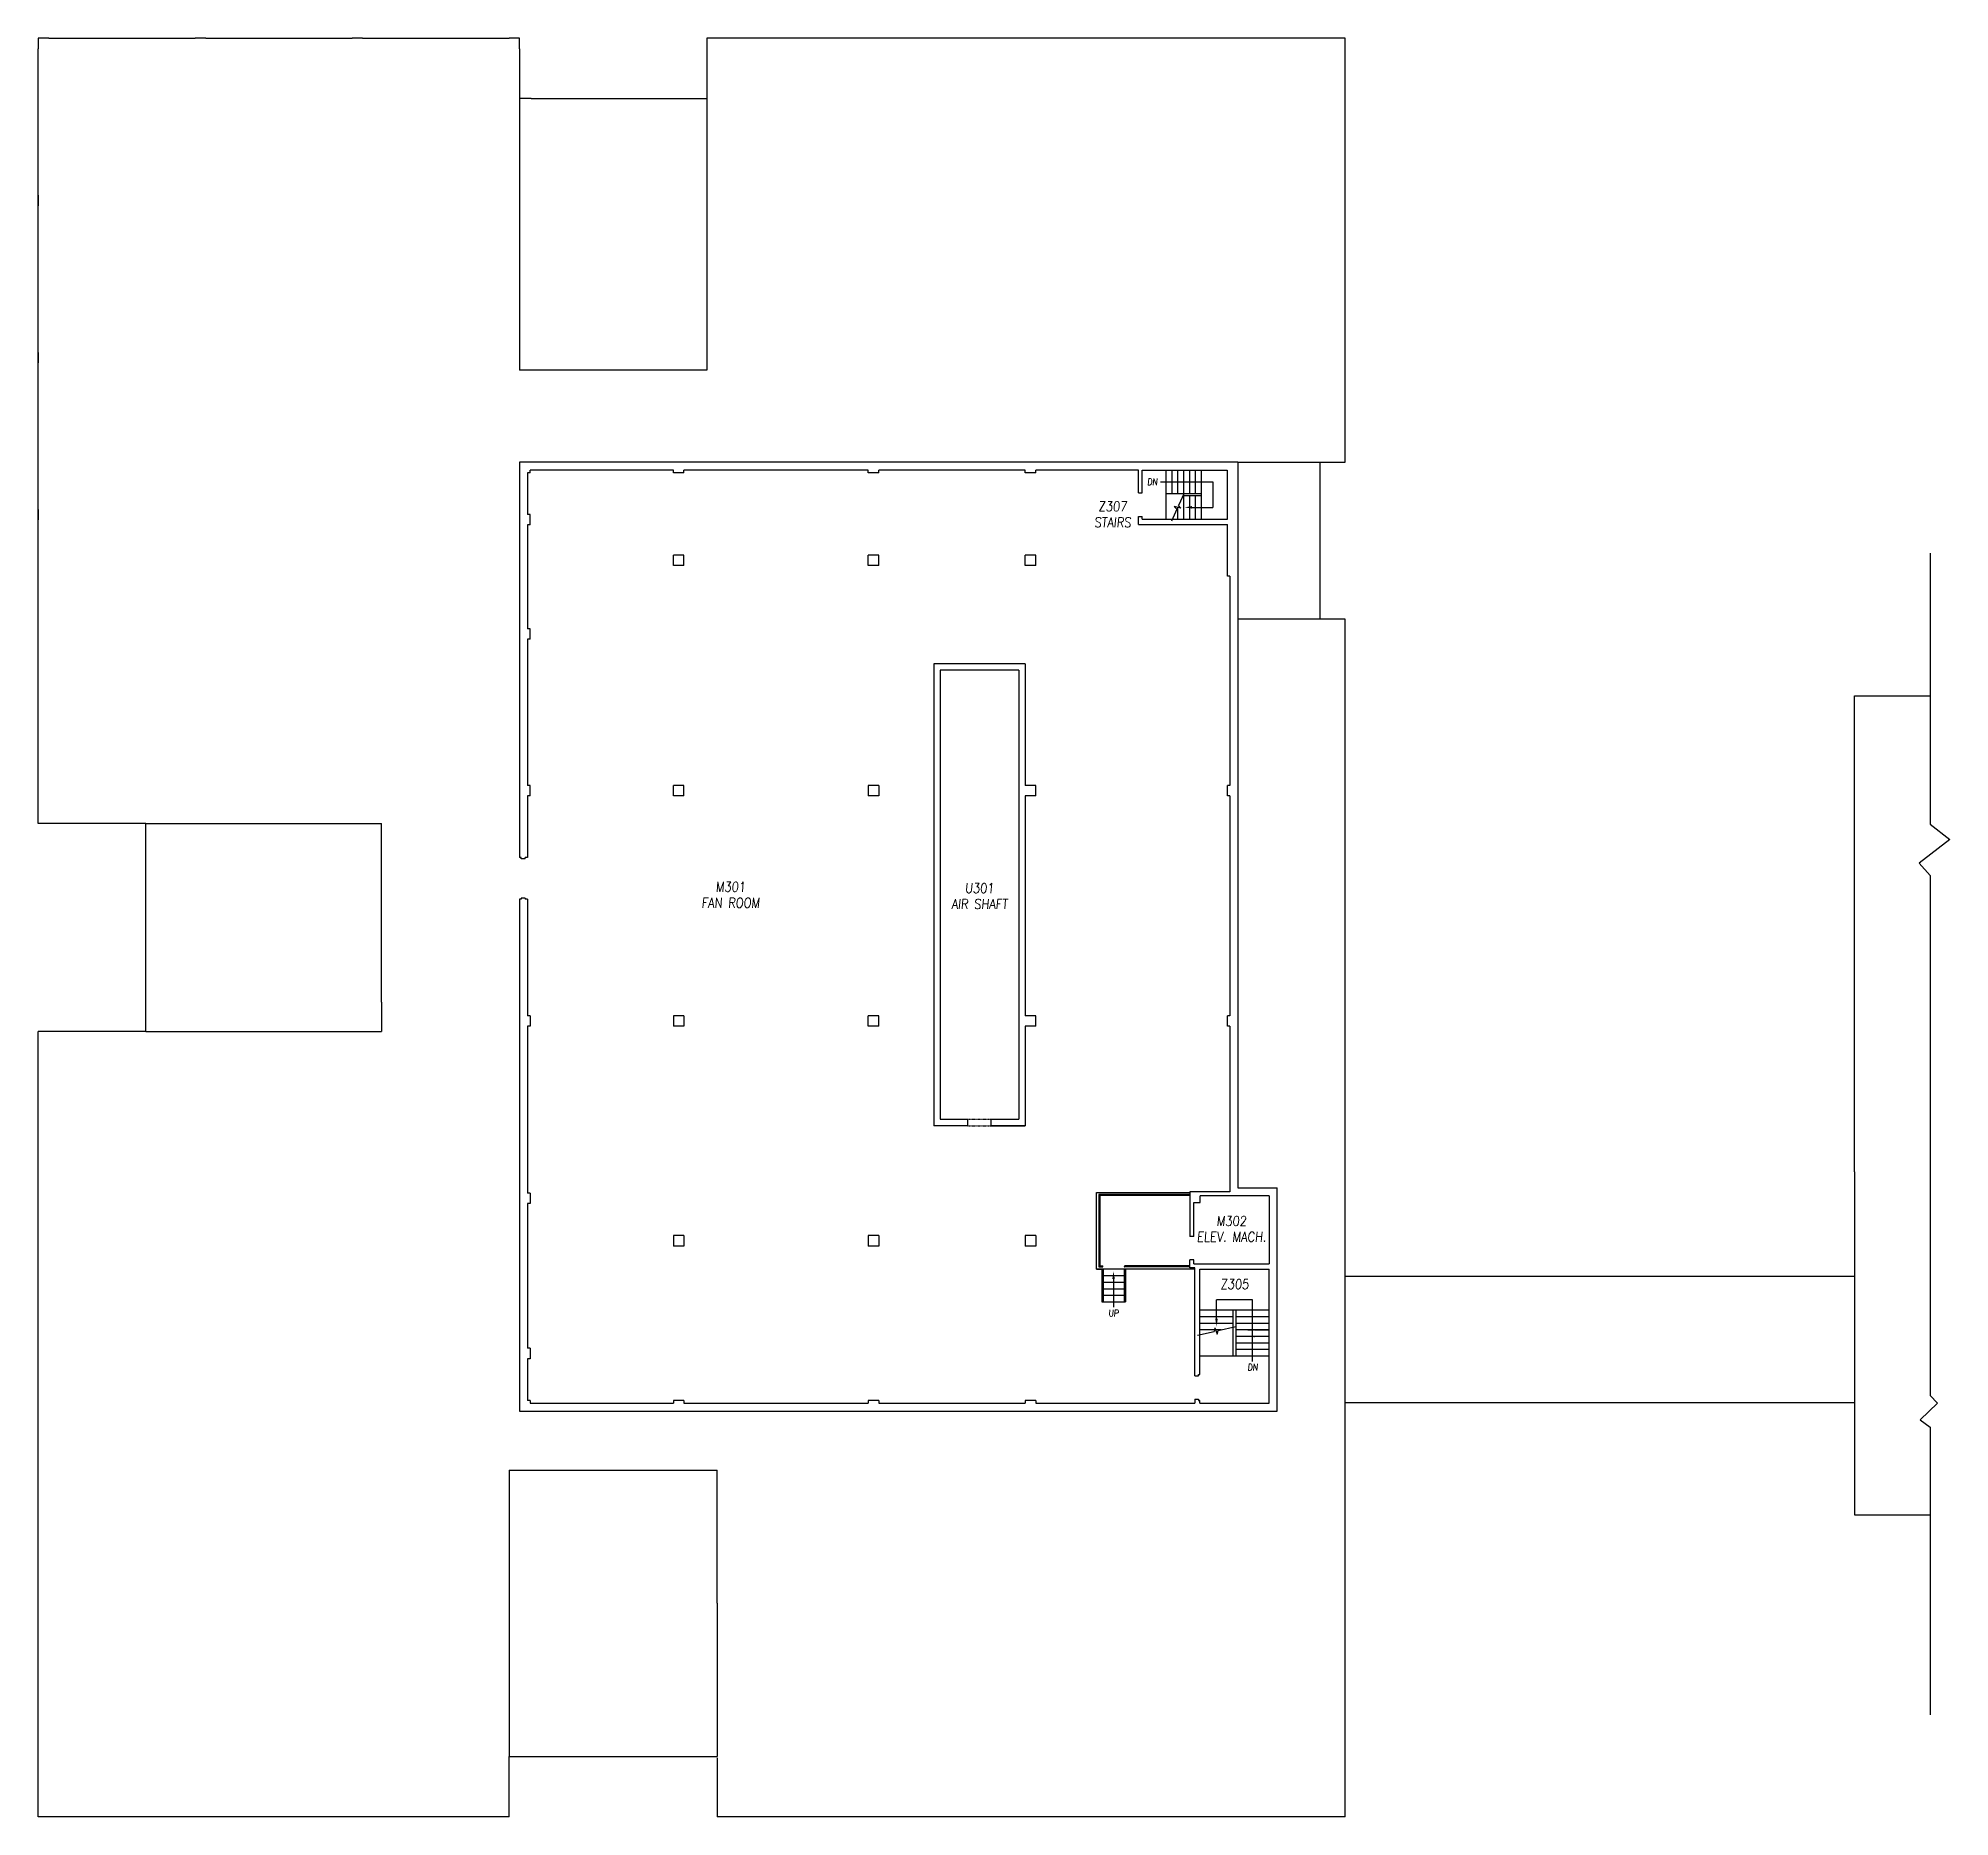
# Model space of a CAD drawing. Extents: x 1534 to 4456, y 648 to 3366.
import ezdxf
from ezdxf.enums import TextEntityAlignment as Align

# ---------------------------------------------------------------- set-up
doc = ezdxf.new("R2010")
doc.units = 0
doc.header["$MEASUREMENT"] = 0
doc.linetypes.add('HIDDEN2', pattern=[0.1875, 0.125, -0.0625])
for name, color, linetype in [('A-BELOW', 111, 'CONTINUOUS'), ('A-FS-ID', 6, 'CONTINUOUS'), ('A-FS-NM', 6, 'CONTINUOUS'), ('A-STRS', 4, 'CONTINUOUS'), ('A-WL-EX', 171, 'CONTINUOUS')]:
    doc.layers.add(name, color=color, linetype=linetype)
doc.styles.get("Standard").update_dxf_attribs({"font": 'romans.shx', "width": 0.85, "oblique": 5, "height": 15})

msp = doc.modelspace()

# ---------------------------------------------------------------- linework, layer by layer
at = {"layer": 'A-BELOW'}
for p, q in [((1534, 3365.6), (1534, 3349.6)), ((1550, 3365.6), (1534, 3365.6)), ((1550, 3365.6), (1774, 3365.6)), ((1790, 3365.6), (1774, 3365.6)), ((1790, 3365.6), (2014, 3365.6)), ((2030, 3365.6), (2014, 3365.6)), ((2030, 3365.6), (2254, 3365.6)), ((2270, 3365.6), (2254, 3365.6)), ((2270, 3349.6), (2270, 3365.6)), ((2556, 3365.6), (2556, 3349.6)), ((2572, 3365.6), (2556, 3365.6)), ((3516, 3365.6), (2572, 3365.6)), ((3532, 3365.6), (3516, 3365.6)), ((3532, 2717.7), (3532, 3365.6)), ((1534, 2165.6), (1534, 3349.6)), ((2270, 3349.6), (2270, 3273.6)), ((2556, 3349.6), (2556, 2858.5)), ((2270, 3273.6), (2270, 2858.5)), ((2287.5, 3273.6), (2271, 3273.6)), ((2287.5, 3273.6), (2555, 3273.6)), ((1534, 3125.6), (1534, 3109.6)), ((1534, 2885.6), (1534, 2869.6)), ((2556, 2858.5), (2270, 2858.5)), ((3368, 2717.7), (3494, 2717.7)), ((3494, 2477.6), (3494, 2717.7)), ((3494, 2717.7), (3532, 2717.7)), ((1534, 2645.6), (1534, 2629.6)), ((4426.3, 2578.5), (4426.3, 2164.4)), ((3494, 2477.6), (3368, 2477.6)), ((3532, 2477.6), (3494, 2477.6)), ((3532, 1280.9), (3532, 2477.6)), ((4310.7, 1633.1), (4310.7, 2360.5)), ((4310.7, 2360.5), (4426.3, 2360.5)), ((1698.5, 2165.6), (1534, 2165.6)), ((1698.5, 1975.4), (1698.5, 2165.6)), ((1698.5, 2165.6), (2058.6, 2165.6)), ((2058.6, 1892.6), (2058.6, 2165.6)), ((4426.3, 2164.4), (4456.4, 2140.9)), ((4456.4, 2140.9), (4409.4, 2104.8)), ((4409.4, 2104.8), (4426.3, 2086)), ((4426.3, 2086), (4426.3, 1291.2)), ((1698.5, 1847.6), (1698.5, 1975.4)), ((2058.6, 1892.6), (2058.6, 1847.6)), ((1534, 647.6), (1534, 1847.6)), ((1698.5, 1847.6), (1534, 1847.6)), ((1698.5, 1847.6), (2058.6, 1847.6)), ((4310.7, 1633.1), (4310.7, 1109)), ((3152, 1601.6), (3294.5, 1601.6)), ((3152, 1484.6), (3152, 1601.6)), ((3294.5, 1598.4), (3155.3, 1598.4)), ((3155.3, 1598.4), (3155.3, 1487.9)), ((3294.5, 1596.9), (3156.8, 1596.9)), ((3156.8, 1596.9), (3156.8, 1489.4)), ((3161, 1484.6), (3152, 1484.6)), ((3152, 1484.6), (3160, 1484.6)), ((3155.3, 1487.9), (3161, 1487.9)), ((3156.8, 1489.4), (3161, 1489.4)), ((3160, 1484.6), (3160, 1434.6)), ((3160.3, 1483.9), (3160.3, 1434.6)), ((3195, 1484.6), (3161, 1484.6)), ((3161.8, 1483.9), (3161.8, 1434.6)), ((3162, 1484.6), (3162, 1434.6)), ((3162, 1474.6), (3194, 1474.6)), ((3162, 1464.6), (3194, 1464.6)), ((3178, 1469.6), (3178, 1426.6)), ((3194, 1484.6), (3194, 1434.6)), ((3194.3, 1483.9), (3194.3, 1434.6)), ((3294.5, 1489.4), (3195, 1489.4)), ((3294.5, 1487.9), (3195, 1487.9)), ((3302, 1484.6), (3195, 1484.6)), ((3195.8, 1483.9), (3195.8, 1434.6)), ((3196, 1484.6), (3196, 1434.6)), ((3532, 1473.9), (4310.7, 1473.9)), ((3160, 1434.6), (3196, 1434.6)), ((3162, 1454.6), (3194, 1454.6)), ((3162, 1444.6), (3194, 1444.6)), ((4426.3, 1291.2), (4437.9, 1279.8)), ((3532, 1280.9), (4310.7, 1280.9)), ((3532, 647.6), (3532, 1280.9)), ((4437.9, 1279.8), (4411.4, 1254.3)), ((4411.4, 1254.3), (4426.3, 1243)), ((4426.3, 1243), (4426.3, 803.6)), ((2254, 1177.3), (2254, 739.6)), ((2254, 1177.3), (2572, 1177.3)), ((2572, 973.9), (2572, 1177.3)), ((4310.7, 1109), (4426.3, 1109)), ((2572, 973.9), (2572, 739.6)), ((2254, 647.6), (2254, 739.6)), ((2254, 739.6), (2572, 739.6)), ((2572, 737.6), (2572, 647.6)), ((2254, 647.6), (1534, 647.6)), ((3532, 647.6), (2572, 647.6))]:
    msp.add_line(p, q, dxfattribs=at)
at = {"layer": 'A-BELOW', "linetype": 'HIDDEN2'}
for p, q in [((2955, 1713.7), (2991, 1713.7)), ((2955, 1703.7), (2991, 1703.7))]:
    msp.add_line(p, q, dxfattribs=at)
at = {"layer": 'A-BELOW'}
for centre, start, end in [((3161, 1483.9), 0, 180), ((3161, 1488.6), 270, 90), ((3195, 1488.6), 90, 270), ((3195, 1483.9), 0, 180)]:
    msp.add_arc(centre, 0.75, start, end, dxfattribs=at)
msp.add_solid([(3179.9, 1469.6), (3176.1, 1469.6), (3178, 1481.3)], dxfattribs=at)
at = {"layer": 'A-STRS'}
for p, q in [((3257.9, 2705.7), (3257.9, 2630.7)), ((3266.9, 2705.7), (3266.9, 2669.7)), ((3275.9, 2705.7), (3275.9, 2669.7)), ((3284.9, 2705.7), (3284.9, 2669.7)), ((3293.9, 2705.7), (3293.9, 2669.7)), ((3302.9, 2705.7), (3302.9, 2669.7)), ((3311.9, 2705.7), (3311.9, 2669.7)), ((3249.9, 2687.7), (3329.9, 2687.7)), ((3257.9, 2669.7), (3311.9, 2669.7)), ((3285.7, 2670.4), (3277.1, 2651.5)), ((3284.1, 2666.7), (3311.9, 2666.7)), ((3284.9, 2666.7), (3284.9, 2630.7)), ((3293.9, 2666.7), (3293.9, 2630.7)), ((3302.9, 2666.7), (3302.9, 2630.7)), ((3311.9, 2669.7), (3311.9, 2666.7)), ((3311.9, 2666.7), (3311.9, 2630.7)), ((3329.9, 2687.7), (3329.9, 2648.7)), ((3274.6, 2646), (3266.4, 2627.7)), ((3281, 2647.3), (3270.8, 2650.2)), ((3270.8, 2650.2), (3274.6, 2646)), ((3275.9, 2648.7), (3275.9, 2630.7)), ((3281, 2647.3), (3277.1, 2651.5)), ((3298, 2648.7), (3329.9, 2648.7)), ((3335.4, 1408.7), (3335.4, 1437.6)), ((3390.6, 1437.6), (3335.4, 1437.6)), ((3390.6, 1343.6), (3390.6, 1437.6)), ((3416, 1421.6), (3310, 1421.6)), ((3360.8, 1411.6), (3310, 1411.6)), ((3360.8, 1351.6), (3360.8, 1421.6)), ((3365.3, 1351.6), (3365.3, 1421.6)), ((3416, 1411.6), (3365.3, 1411.6)), ((3306.4, 1383.5), (3331.8, 1389.2)), ((3360.8, 1401.6), (3310, 1401.6)), ((3332.3, 1391.6), (3310, 1391.6)), ((3332.9, 1394.8), (3331.8, 1389.2)), ((3332.9, 1394.8), (3336.6, 1384.9)), ((3342.6, 1391.6), (3334.1, 1391.6)), ((3336.6, 1384.9), (3337.7, 1390.5)), ((3337.7, 1390.5), (3364.8, 1396.6)), ((3416, 1401.6), (3365.3, 1401.6)), ((3416, 1391.6), (3365.3, 1391.6)), ((3416, 1381.6), (3365.3, 1381.6)), ((3383.4, 1391.6), (3391.9, 1391.6)), ((3392.3, 1381.6), (3393.5, 1381.6)), ((3393.7, 1391.6), (3416, 1391.6)), ((3416, 1351.6), (3310, 1351.6)), ((3416, 1371.6), (3365.3, 1371.6)), ((3416, 1361.6), (3365.3, 1361.6))]:
    msp.add_line(p, q, dxfattribs=at)
for points in [[(3298, 2650.7), (3298, 2646.8), (3286.4, 2648.7)], [(3333.4, 1408.7), (3337.3, 1408.7), (3335.4, 1397.1)]]:
    msp.add_solid(points, dxfattribs=at)
at = {"layer": 'A-WL-EX'}
for p, q in [((2270, 2717.7), (2270, 2113.7)), ((3368, 2717.7), (2270, 2717.7)), ((2282, 2701.7), (2282, 2637.8)), ((2286, 2701.7), (2282, 2701.7)), ((2502, 2705.7), (2286, 2705.7)), ((2286, 2701.7), (2286, 2705.7)), ((2505, 2705.7), (2502, 2705.7)), ((2505, 2701.7), (2505, 2705.7)), ((2521, 2701.7), (2505, 2701.7)), ((2803, 2705.7), (2521, 2705.7)), ((2521, 2701.7), (2521, 2705.7)), ((2803, 2701.7), (2803, 2705.7)), ((2819, 2701.7), (2803, 2701.7)), ((3043, 2705.7), (2819, 2705.7)), ((2819, 2701.7), (2819, 2705.7)), ((3043, 2701.7), (3043, 2705.7)), ((3059, 2701.7), (3043, 2701.7)), ((3216.1, 2705.7), (3059, 2705.7)), ((3059, 2701.7), (3059, 2705.7)), ((3216.1, 2670.7), (3216.1, 2705.7)), ((3221.9, 2705.7), (3351.5, 2705.7)), ((3221.9, 2670.7), (3221.9, 2705.7)), ((3352, 2630.7), (3352, 2705.7)), ((3368, 2717.7), (3368, 1608.6)), ((3216.1, 2670.7), (3221.9, 2670.7)), ((2286, 2637.8), (2282, 2637.8)), ((2286, 2621.8), (2286, 2637.8)), ((3216.1, 2634.7), (3221.9, 2634.7)), ((3216.1, 2622.7), (3216.1, 2634.7)), ((3221.9, 2630.7), (3221.9, 2634.7)), ((3221.9, 2630.7), (3352, 2630.7)), ((2282, 2621.8), (2282, 2463.2)), ((2286, 2621.8), (2282, 2621.8)), ((3216.1, 2622.7), (3352, 2622.7)), ((3352, 2543.7), (3352, 2622.7)), ((2505, 2559.7), (2505, 2575.7)), ((2521, 2575.7), (2505, 2575.7)), ((2521, 2559.7), (2521, 2575.7)), ((2803, 2559.7), (2803, 2575.7)), ((2819, 2575.7), (2803, 2575.7)), ((2819, 2559.7), (2819, 2575.7)), ((3043, 2559.7), (3043, 2575.7)), ((3059, 2575.7), (3043, 2575.7)), ((3059, 2559.7), (3059, 2575.7)), ((2521, 2559.7), (2505, 2559.7)), ((2819, 2559.7), (2803, 2559.7)), ((3059, 2559.7), (3043, 2559.7)), ((3356, 2543.7), (3352, 2543.7)), ((3356, 2543.7), (3356, 2223.7)), ((2286, 2463.2), (2282, 2463.2)), ((2286, 2447.2), (2286, 2463.2)), ((2282, 2447.2), (2282, 2223.7)), ((2286, 2447.2), (2282, 2447.2)), ((2903, 2409.7), (2903, 1703.7)), ((3043, 2409.7), (2903, 2409.7)), ((2913, 2399.7), (2913, 1713.7)), ((3033, 2399.7), (2913, 2399.7)), ((3033, 2399.7), (3033, 1713.7)), ((3043, 2409.7), (3043, 2223.7)), ((2286, 2223.7), (2282, 2223.7)), ((2286, 2207.7), (2286, 2223.7)), ((2521, 2223.7), (2505, 2223.7)), ((2521, 2223.7), (2505, 2223.7)), ((2505, 2207.7), (2505, 2223.7)), ((2521, 2207.7), (2521, 2223.7)), ((2819, 2223.7), (2803, 2223.7)), ((2803, 2223.7), (2803, 2207.7)), ((2819, 2223.7), (2819, 2207.7)), ((3059, 2223.7), (3043, 2223.7)), ((3059, 2207.7), (3059, 2223.7)), ((3352, 2207.7), (3352, 2223.7)), ((3356, 2223.7), (3352, 2223.7)), ((2282, 2207.7), (2282, 2113.7)), ((2286, 2207.7), (2282, 2207.7)), ((2521, 2207.7), (2505, 2207.7)), ((2819, 2207.7), (2803, 2207.7)), ((3059, 2207.7), (3043, 2207.7)), ((3043, 2207.7), (3043, 1871.7)), ((3356, 2207.7), (3352, 2207.7)), ((3356, 2207.7), (3356, 1871.7)), ((2272.5, 2113.7), (2270, 2113.7)), ((2272.5, 2111.7), (2272.5, 2113.7)), ((2278.5, 2111.7), (2272.5, 2111.7)), ((2282, 2113.7), (2278.5, 2113.7)), ((2278.5, 2111.7), (2278.5, 2113.7)), ((2270, 2049.7), (2270, 1267.6)), ((2272.5, 2049.7), (2270, 2049.7)), ((2278.5, 2051.7), (2272.5, 2051.7)), ((2272.5, 2051.7), (2272.5, 2049.7)), ((2278.5, 2051.7), (2278.5, 2049.7)), ((2282, 2049.7), (2278.5, 2049.7)), ((2282, 2049.7), (2282, 1871.7)), ((2286, 1871.7), (2282, 1871.7)), ((2286, 1871.7), (2286, 1855.7)), ((2505, 1871.7), (2505, 1855.7)), ((2521, 1871.7), (2505, 1871.7)), ((2521, 1871.7), (2521, 1855.7)), ((2803, 1855.7), (2803, 1871.7)), ((2819, 1871.7), (2803, 1871.7)), ((2819, 1855.7), (2819, 1871.7)), ((3059, 1871.7), (3043, 1871.7)), ((3059, 1855.7), (3059, 1871.7)), ((3352, 1855.7), (3352, 1871.7)), ((3356, 1871.7), (3352, 1871.7)), ((2282, 1855.7), (2282, 1600.6)), ((2286, 1855.7), (2282, 1855.7)), ((2521, 1855.7), (2505, 1855.7)), ((2819, 1855.7), (2803, 1855.7)), ((3059, 1855.7), (3043, 1855.7)), ((3043, 1855.7), (3043, 1703.7)), ((3356, 1855.7), (3352, 1855.7)), ((3356, 1855.7), (3356, 1602.6)), ((2955, 1703.7), (2903, 1703.7)), ((2913, 1713.7), (2955, 1713.7)), ((2955, 1703.7), (2955, 1713.7)), ((2991, 1713.7), (3033, 1713.7)), ((2991, 1703.7), (2991, 1713.7)), ((2991, 1703.7), (3043, 1703.7)), ((3043, 1703.7), (2991, 1703.7)), ((3368, 1608.6), (3428, 1608.6)), ((3428, 1267.6), (3428, 1608.6)), ((2286, 1600.6), (2282, 1600.6)), ((2282, 1584.6), (2282, 1519.7)), ((2286, 1584.6), (2282, 1584.6)), ((2286, 1600.6), (2286, 1584.6)), ((3294.5, 1602.6), (3294.5, 1534.6)), ((3356, 1602.6), (3294.5, 1602.6)), ((3300.5, 1534.6), (3300.5, 1586.6)), ((3300.5, 1586.6), (3310.5, 1586.6)), ((3310.5, 1586.6), (3310.5, 1596.6)), ((3416, 1596.6), (3310.5, 1596.6)), ((3416, 1596.6), (3416, 1492.6)), ((2282, 1519.7), (2282, 1363.6)), ((2505, 1535.7), (2505, 1519.7)), ((2521, 1535.7), (2505, 1535.7)), ((2521, 1519.7), (2505, 1519.7)), ((2521, 1535.7), (2521, 1519.7)), ((2819, 1535.7), (2803, 1535.7)), ((2803, 1535.7), (2803, 1519.7)), ((2819, 1519.7), (2803, 1519.7)), ((2819, 1535.7), (2819, 1519.7)), ((3059, 1535.7), (3043, 1535.7)), ((3043, 1535.7), (3043, 1519.7)), ((3059, 1519.7), (3043, 1519.7)), ((3059, 1535.7), (3059, 1519.7)), ((3300.5, 1534.6), (3294.5, 1534.6)), ((3294.5, 1486.6), (3294.5, 1498.6)), ((3300.5, 1498.6), (3294.5, 1498.6)), ((3300.5, 1492.6), (3300.5, 1498.6)), ((3300.5, 1492.6), (3416, 1492.6)), ((3302, 1486.6), (3294.5, 1486.6)), ((3302, 1321.6), (3302, 1486.6)), ((3310, 1323.6), (3310, 1484.6)), ((3310, 1484.6), (3416, 1484.6)), ((3416, 1279.6), (3416, 1484.6)), ((2286, 1363.6), (2282, 1363.6)), ((2282, 1347.6), (2282, 1283.6)), ((2286, 1347.6), (2282, 1347.6)), ((2286, 1363.6), (2286, 1347.6)), ((3302, 1321.6), (3308, 1321.6)), ((3308, 1321.6), (3308, 1323.6)), ((3308, 1323.6), (3310, 1323.6)), ((2270, 1267.6), (3428, 1267.6)), ((2286, 1283.6), (2282, 1283.6)), ((2286, 1283.6), (2286, 1279.6)), ((2286, 1279.6), (2505, 1279.6)), ((2521, 1283.6), (2505, 1283.6)), ((2505, 1283.6), (2505, 1279.6)), ((2521, 1283.6), (2521, 1279.6)), ((2521, 1279.6), (2803, 1279.6)), ((2819, 1283.6), (2803, 1283.6)), ((2803, 1283.6), (2803, 1279.6)), ((2819, 1283.6), (2819, 1279.6)), ((2819, 1279.6), (3043, 1279.6)), ((3043, 1283.6), (3043, 1279.6)), ((3059, 1283.6), (3043, 1283.6)), ((3059, 1283.6), (3059, 1279.6)), ((3059, 1279.6), (3302, 1279.6)), ((3302, 1285.6), (3302, 1279.6)), ((3302, 1285.6), (3308, 1285.6)), ((3308, 1285.6), (3308, 1283.6)), ((3308, 1283.6), (3310, 1283.6)), ((3310, 1279.6), (3310, 1283.6)), ((3310, 1279.6), (3416, 1279.6))]:
    msp.add_line(p, q, dxfattribs=at)

# ---------------------------------------------------------------- texts
at = {"layer": 'A-BELOW', "oblique": 5, "width": 0.85}
msp.add_text('UP', height=10, dxfattribs=at).set_placement((3178, 1417.3), align=Align.MIDDLE)
at = {"layer": 'A-FS-ID', "oblique": 5, "width": 0.85}
for s, p in [('Z307', (3176.6, 2650.2)), ('M301', (2592.5, 2068.7)), ('U301', (2973, 2066.8)), ('M302', (3358.3, 1558.1)), ('Z305', (3363, 1461.6))]:
    msp.add_text(s, height=15, dxfattribs=at).set_placement(p, align=Align.MIDDLE)
at = {"layer": 'A-FS-NM', "oblique": 5, "width": 0.85}
for s, p in [('STAIRS', (3176.6, 2625.9)), ('FAN ROOM', (2592.5, 2044.4)), ('AIR SHAFT', (2973, 2042.5)), ('ELEV. MACH.', (3358.3, 1533.8))]:
    msp.add_text(s, height=15, dxfattribs=at).set_placement(p, align=Align.MIDDLE)
at = {"layer": 'A-STRS', "oblique": 5, "width": 0.85}
for p in [(3237.4, 2687.7), (3390.6, 1334.8)]:
    msp.add_text('DN', height=10, dxfattribs=at).set_placement(p, align=Align.MIDDLE)

doc.saveas('drawing.dxf')
